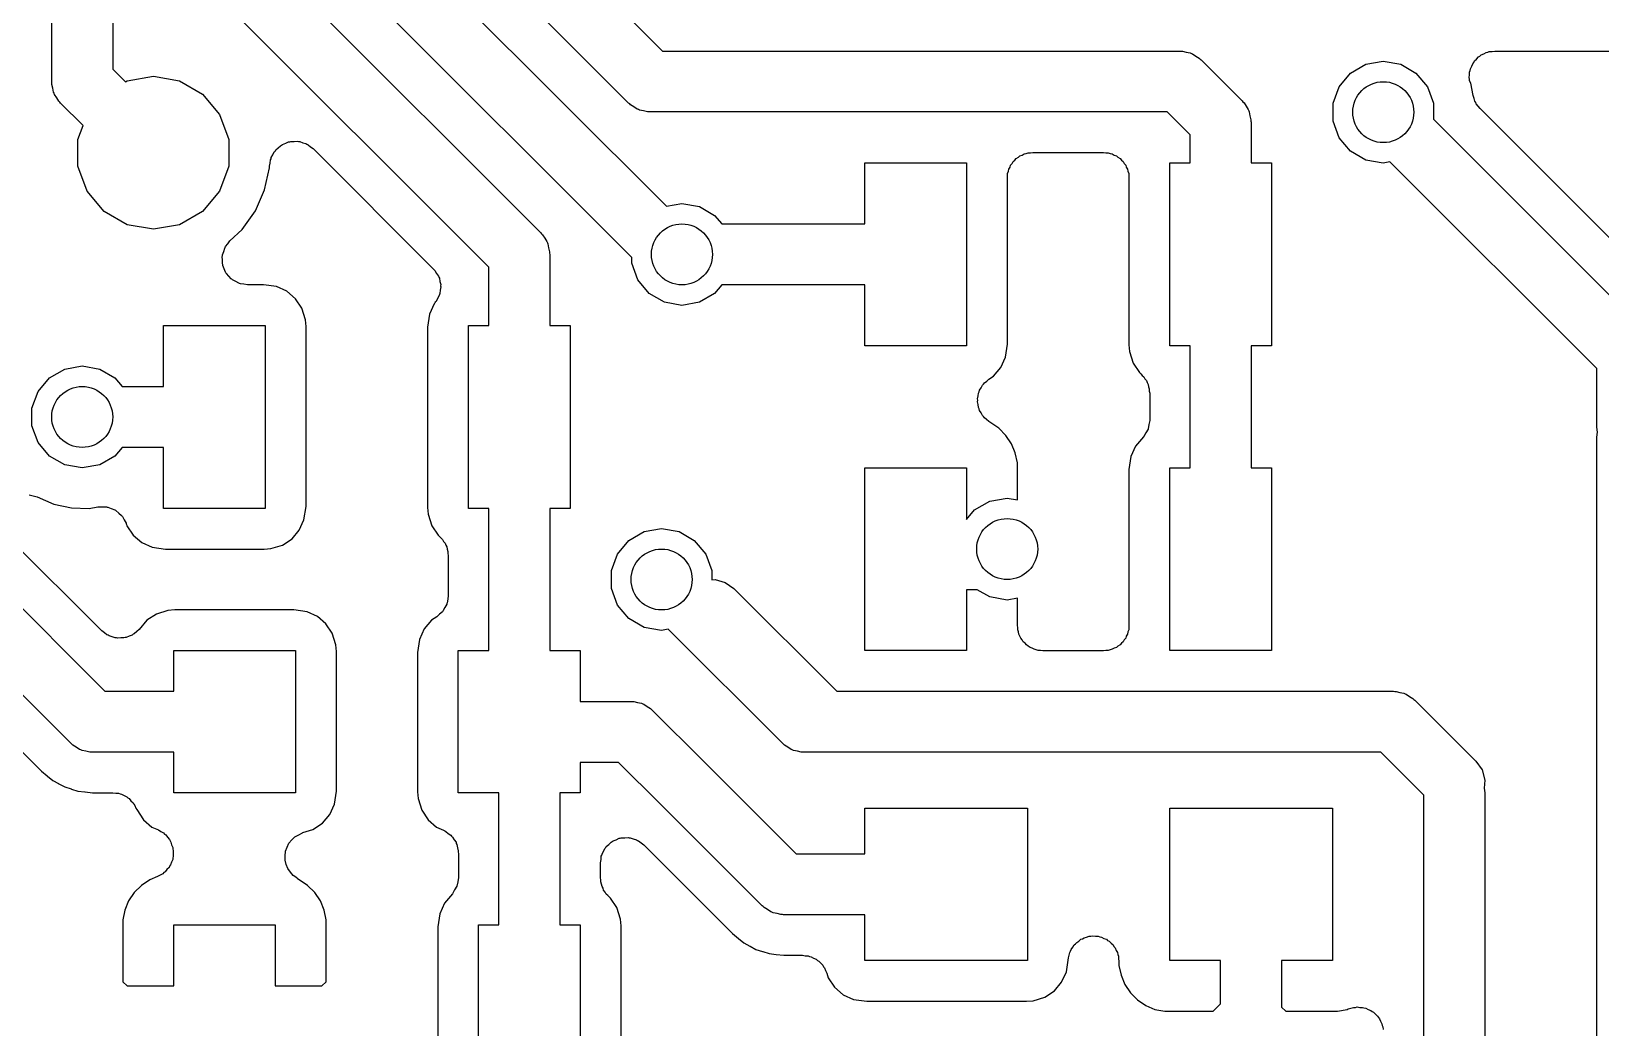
# Model space of a CAD drawing. Extents: x 76 to 124.9, y -113.7 to -66.
# Drawn here: x 102.8 to 110.52, y -89.41 to -84.5 of the extents above; entities that cross this region are included whole.
import ezdxf

# ---------------------------------------------------------------- set-up
doc = ezdxf.new("R2010")
doc.units = 0
doc.header["$MEASUREMENT"] = 0
doc.layers.add('BLACK', color=7, linetype='CONTINUOUS')

msp = doc.modelspace()

# ---------------------------------------------------------------- linework, layer by layer
at = {"layer": 'Black'}
for p, q in [((102.9, -84.75), (102.9, -82.75)), ((103.2, -83.175), (103.2, -84.6879)), ((103.7, -83.8879), (105.306, -85.4939)), ((105.2, -83.8936), (105.905, -84.599)), ((105.05, -85.6621), (103.444, -84.0561)), ((104.7, -84.1379), (105.924, -85.3624)), ((105.737, -84.8551), (104.944, -84.0618)), ((105.753, -85.615), (104.444, -84.3061)), ((105.905, -84.599), (108.449, -84.599)), ((108.449, -84.599), (108.456, -84.6001)), ((108.456, -84.6001), (108.462, -84.5996)), ((108.462, -84.5996), (108.481, -84.6046)), ((109.964, -84.6051), (109.971, -84.6019)), ((109.971, -84.6019), (109.985, -84.6013)), ((109.985, -84.6013), (109.998, -84.599)), ((109.998, -84.599), (110.754, -84.599)), ((108.481, -84.6046), (108.5, -84.608)), ((108.5, -84.608), (108.506, -84.6113)), ((108.506, -84.6113), (108.512, -84.6131)), ((108.512, -84.6131), (108.528, -84.6243)), ((108.528, -84.6243), (108.545, -84.6341)), ((108.545, -84.6341), (108.55, -84.6392)), ((108.55, -84.6392), (108.555, -84.6429)), ((108.555, -84.6429), (108.756, -84.8439)), ((109.289, -84.7078), (109.364, -84.6642)), ((109.364, -84.6642), (109.45, -84.649)), ((109.45, -84.649), (109.536, -84.6642)), ((109.536, -84.6642), (109.611, -84.7078)), ((109.879, -84.6862), (109.885, -84.6742)), ((109.885, -84.6742), (109.89, -84.6615)), ((109.89, -84.6615), (109.895, -84.6551)), ((109.895, -84.6551), (109.899, -84.6477)), ((109.899, -84.6477), (109.909, -84.6386)), ((109.909, -84.6386), (109.918, -84.6282)), ((109.918, -84.6282), (109.925, -84.6241)), ((109.925, -84.6241), (109.931, -84.6185)), ((109.931, -84.6185), (109.944, -84.6133)), ((109.944, -84.6133), (109.956, -84.6065)), ((109.956, -84.6065), (109.964, -84.6051)), ((102.901, -84.7565), (102.9, -84.75)), ((103.2, -84.6879), (103.263, -84.751)), ((103.263, -84.751), (103.271, -84.7463)), ((103.271, -84.7463), (103.4, -84.7236)), ((103.4, -84.7236), (103.529, -84.7463)), ((103.529, -84.7463), (103.642, -84.8116)), ((109.233, -84.7745), (109.289, -84.7078)), ((109.611, -84.7078), (109.667, -84.7745)), ((109.873, -84.7292), (109.875, -84.7158)), ((109.875, -84.7374), (109.873, -84.7292)), ((109.875, -84.7023), (109.878, -84.6945)), ((109.875, -84.7158), (109.875, -84.7023)), ((109.875, -84.7457), (109.875, -84.7374)), ((109.88, -84.7575), (109.875, -84.7457)), ((109.878, -84.6945), (109.879, -84.6862)), ((102.901, -84.7631), (102.901, -84.7565)), ((102.906, -84.782), (102.901, -84.7631)), ((102.909, -84.8013), (102.906, -84.782)), ((102.912, -84.807), (102.909, -84.8013)), ((102.914, -84.8134), (102.912, -84.807)), ((102.925, -84.8294), (102.914, -84.8134)), ((102.935, -84.8464), (102.925, -84.8294)), ((103.642, -84.8116), (103.726, -84.9118)), ((109.203, -84.8564), (109.233, -84.7745)), ((109.667, -84.7745), (109.697, -84.8564)), ((109.88, -84.7576), (109.88, -84.7575)), ((109.892, -84.8181), (109.88, -84.7576)), ((109.897, -84.8321), (109.892, -84.8181)), ((109.901, -84.8466), (109.897, -84.8321)), ((102.94, -84.8507), (102.935, -84.8464)), ((102.944, -84.8561), (102.94, -84.8507)), ((103.054, -84.9663), (102.944, -84.8561)), ((105.743, -84.8589), (105.737, -84.8551)), ((105.747, -84.8639), (105.743, -84.8589)), ((105.764, -84.8737), (105.747, -84.8639)), ((105.78, -84.8849), (105.764, -84.8737)), ((105.786, -84.8867), (105.78, -84.8849)), ((105.792, -84.89), (105.786, -84.8867)), ((105.811, -84.8934), (105.792, -84.89)), ((105.83, -84.8984), (105.811, -84.8934)), ((105.837, -84.8979), (105.83, -84.8984)), ((105.843, -84.899), (105.837, -84.8979)), ((108.387, -84.899), (105.843, -84.899)), ((108.5, -85.0121), (108.387, -84.899)), ((108.756, -84.8439), (108.76, -84.8493)), ((108.76, -84.8493), (108.765, -84.8536)), ((108.765, -84.8536), (108.775, -84.8706)), ((108.775, -84.8706), (108.786, -84.8866)), ((108.786, -84.8866), (108.788, -84.893)), ((108.788, -84.893), (108.791, -84.8987)), ((108.791, -84.8987), (108.794, -84.918)), ((109.203, -84.9436), (109.203, -84.8564)), ((109.697, -84.8564), (109.697, -84.935)), ((109.905, -84.8522), (109.901, -84.8466)), ((109.907, -84.8586), (109.905, -84.8522)), ((109.917, -84.8699), (109.907, -84.8586)), ((109.926, -84.8822), (109.917, -84.8699)), ((110.896, -85.8527), (109.926, -84.8822)), ((103.029, -85.0346), (103.054, -84.9663)), ((103.726, -84.9118), (103.771, -85.0346)), ((108.794, -84.918), (108.799, -84.9369)), ((108.799, -84.9369), (108.799, -84.9435)), ((108.799, -84.9435), (108.8, -84.95)), ((108.8, -84.95), (108.8, -85.15)), ((109.233, -85.0255), (109.203, -84.9436)), ((109.697, -84.935), (110.756, -85.9939)), ((103.029, -85.1654), (103.029, -85.0346)), ((103.771, -85.0346), (103.771, -85.1654)), ((104.014, -85.076), (104.025, -85.0651)), ((104.025, -85.0651), (104.031, -85.0624)), ((104.031, -85.0624), (104.036, -85.0584)), ((104.036, -85.0584), (104.051, -85.0533)), ((104.051, -85.0533), (104.065, -85.0467)), ((104.065, -85.0467), (104.071, -85.0462)), ((104.071, -85.0462), (104.077, -85.0441)), ((104.077, -85.0441), (104.093, -85.0443)), ((104.093, -85.0443), (104.108, -85.0429)), ((104.108, -85.0429), (104.114, -85.0446)), ((104.114, -85.0446), (104.121, -85.0447)), ((104.121, -85.0447), (104.135, -85.0502)), ((104.135, -85.0502), (104.15, -85.0542)), ((104.15, -85.0542), (104.155, -85.0578)), ((104.155, -85.0578), (104.161, -85.0601)), ((104.161, -85.0601), (104.173, -85.0702)), ((108.5, -85.15), (108.5, -85.0121)), ((109.289, -85.0922), (109.233, -85.0255)), ((103.975, -85.1505), (103.976, -85.1351)), ((103.976, -85.1351), (103.979, -85.1293)), ((103.979, -85.1293), (103.98, -85.1231)), ((103.98, -85.1231), (103.988, -85.1098)), ((103.988, -85.1098), (103.995, -85.0958)), ((103.995, -85.0958), (103.999, -85.0913)), ((103.999, -85.0913), (104.003, -85.0858)), ((104.003, -85.0858), (104.014, -85.076)), ((104.173, -85.0702), (104.186, -85.0791)), ((104.186, -85.0791), (104.777, -85.6709)), ((107.63, -85.1427), (107.638, -85.1356)), ((107.638, -85.1356), (107.645, -85.1272)), ((107.645, -85.1272), (107.655, -85.1218)), ((107.655, -85.1218), (107.663, -85.1147)), ((107.663, -85.1147), (107.673, -85.111)), ((107.673, -85.111), (107.683, -85.1055)), ((107.683, -85.1055), (107.694, -85.1036)), ((107.694, -85.1036), (107.704, -85.0999)), ((107.704, -85.0999), (107.715, -85.0999)), ((107.715, -85.0999), (107.726, -85.098)), ((107.726, -85.098), (108.074, -85.098)), ((108.074, -85.098), (108.085, -85.0999)), ((108.085, -85.0999), (108.096, -85.0999)), ((108.096, -85.0999), (108.106, -85.1036)), ((108.106, -85.1036), (108.117, -85.1055)), ((108.117, -85.1055), (108.127, -85.111)), ((108.127, -85.111), (108.137, -85.1147)), ((108.137, -85.1147), (108.145, -85.1218)), ((108.145, -85.1218), (108.155, -85.1272)), ((108.155, -85.1272), (108.162, -85.1356)), ((108.162, -85.1356), (108.17, -85.1427)), ((109.364, -85.1358), (109.289, -85.0922)), ((109.45, -85.151), (109.364, -85.1358)), ((103.074, -85.2882), (103.029, -85.1654)), ((103.771, -85.1654), (103.726, -85.2882)), ((103.947, -85.2821), (103.972, -85.1732)), ((103.972, -85.1657), (103.975, -85.1505)), ((103.972, -85.1732), (103.972, -85.1657)), ((106.9, -85.45), (106.9, -85.15)), ((106.9, -85.15), (107.4, -85.15)), ((107.4, -85.15), (107.4, -86.05)), ((107.601, -85.223), (107.602, -85.2122)), ((107.602, -85.2013), (107.606, -85.191)), ((107.602, -85.2122), (107.602, -85.2013)), ((107.606, -85.191), (107.608, -85.1802)), ((107.608, -85.1802), (107.614, -85.1708)), ((107.614, -85.1708), (107.617, -85.1605)), ((107.617, -85.1605), (107.624, -85.1521)), ((107.624, -85.1521), (107.63, -85.1427)), ((108.17, -85.1427), (108.176, -85.1521)), ((108.176, -85.1521), (108.183, -85.1605)), ((108.183, -85.1605), (108.186, -85.1708)), ((108.186, -85.1708), (108.192, -85.1802)), ((108.192, -85.1802), (108.194, -85.191)), ((108.194, -85.191), (108.198, -85.2013)), ((108.198, -85.2013), (108.198, -85.2122)), ((108.198, -85.2122), (108.199, -85.223)), ((108.4, -86.05), (108.4, -85.15)), ((108.4, -85.15), (108.5, -85.15)), ((108.8, -85.15), (108.9, -85.15)), ((108.9, -85.15), (108.9, -86.05)), ((109.483, -85.1451), (109.45, -85.151)), ((110.5, -86.1621), (109.483, -85.1451)), ((103.158, -85.3884), (103.074, -85.2882)), ((103.726, -85.2882), (103.642, -85.3884)), ((103.902, -85.3849), (103.947, -85.2821)), ((107.601, -86.0412), (107.601, -85.223)), ((108.199, -85.223), (108.199, -86.045)), ((105.924, -85.3624), (106, -85.349)), ((106, -85.349), (106.086, -85.3642)), ((106.086, -85.3642), (106.161, -85.4078)), ((103.271, -85.4537), (103.158, -85.3884)), ((103.642, -85.3884), (103.529, -85.4537)), ((103.837, -85.4769), (103.902, -85.3849)), ((106.161, -85.4078), (106.197, -85.45)), ((106.197, -85.45), (106.9, -85.45)), ((103.4, -85.4764), (103.271, -85.4537)), ((103.529, -85.4537), (103.4, -85.4764)), ((103.777, -85.5339), (103.837, -85.4769)), ((105.306, -85.4939), (105.31, -85.4993)), ((105.31, -85.4993), (105.315, -85.5036)), ((105.315, -85.5036), (105.325, -85.5206)), ((105.325, -85.5206), (105.336, -85.5366)), ((103.74, -85.6027), (103.746, -85.586)), ((103.74, -85.6067), (103.74, -85.6027)), ((103.746, -85.586), (103.751, -85.5689)), ((103.751, -85.5689), (103.753, -85.5657)), ((103.753, -85.5657), (103.755, -85.5619)), ((103.755, -85.5619), (103.766, -85.5483)), ((103.766, -85.5483), (103.777, -85.5339)), ((105.336, -85.5366), (105.338, -85.543)), ((105.338, -85.543), (105.341, -85.5487)), ((105.341, -85.5487), (105.344, -85.568)), ((105.344, -85.568), (105.349, -85.5869)), ((105.349, -85.5869), (105.349, -85.5935)), ((105.349, -85.5935), (105.35, -85.6)), ((105.35, -85.6), (105.35, -85.95)), ((103.739, -85.6105), (103.74, -85.6067)), ((103.74, -85.6283), (103.739, -85.6105)), ((103.74, -85.6461), (103.74, -85.6283)), ((103.741, -85.6499), (103.74, -85.6461)), ((103.741, -85.6538), (103.741, -85.6499)), ((103.749, -85.6702), (103.741, -85.6538)), ((103.755, -85.6869), (103.749, -85.6702)), ((104.777, -85.6709), (104.781, -85.6758)), ((104.781, -85.6758), (104.785, -85.6797)), ((104.785, -85.6797), (104.793, -85.6935)), ((105.05, -85.95), (105.05, -85.6621)), ((105.753, -85.6436), (105.753, -85.615)), ((105.783, -85.7255), (105.753, -85.6436)), ((103.757, -85.69), (103.755, -85.6869)), ((103.759, -85.6936), (103.757, -85.69)), ((103.771, -85.7065), (103.759, -85.6936)), ((103.783, -85.7202), (103.771, -85.7065)), ((103.786, -85.7222), (103.783, -85.7202)), ((103.789, -85.725), (103.786, -85.7222)), ((103.805, -85.733), (103.789, -85.725)), ((103.82, -85.7419), (103.805, -85.733)), ((103.824, -85.7426), (103.82, -85.7419)), ((103.828, -85.7443), (103.824, -85.7426)), ((103.845, -85.7463), (103.828, -85.7443)), ((103.863, -85.7494), (103.845, -85.7463)), ((103.941, -85.7494), (103.863, -85.7494)), ((104.006, -85.7586), (103.941, -85.7494)), ((104.057, -85.7816), (104.006, -85.7586)), ((104.793, -85.6935), (104.802, -85.7065)), ((104.802, -85.7065), (104.804, -85.7123)), ((104.804, -85.7123), (104.807, -85.7175)), ((104.807, -85.7175), (104.809, -85.7331)), ((104.809, -85.7331), (104.814, -85.7484)), ((104.814, -85.7484), (104.813, -85.7544)), ((104.813, -85.7544), (104.814, -85.7603)), ((105.839, -85.7922), (105.783, -85.7255)), ((106.197, -85.75), (106.161, -85.7922)), ((106.9, -85.75), (106.197, -85.75)), ((106.9, -86.05), (106.9, -85.75)), ((101.206, -85.7939), (103.162, -87.75)), ((104.099, -85.818), (104.057, -85.7816)), ((104.13, -85.8648), (104.099, -85.818)), ((104.787, -85.8353), (104.784, -85.8404)), ((104.791, -85.831), (104.787, -85.8353)), ((104.798, -85.8167), (104.791, -85.831)), ((104.806, -85.803), (104.798, -85.8167)), ((104.807, -85.7971), (104.806, -85.803)), ((104.81, -85.7917), (104.807, -85.7971)), ((104.811, -85.7759), (104.81, -85.7917)), ((104.814, -85.7603), (104.811, -85.7759)), ((105.914, -85.8358), (105.839, -85.7922)), ((106, -85.851), (105.914, -85.8358)), ((106.086, -85.8358), (106, -85.851)), ((106.161, -85.7922), (106.086, -85.8358)), ((104.148, -85.9221), (104.13, -85.8648)), ((104.759, -85.8945), (104.749, -85.9588)), ((104.782, -85.8433), (104.759, -85.8945)), ((104.784, -85.8404), (104.782, -85.8433)), ((103.45, -86.25), (103.45, -85.95)), ((103.45, -85.95), (103.95, -85.95)), ((103.95, -85.95), (103.95, -86.85)), ((104.151, -85.955), (104.148, -85.9221)), ((104.151, -86.8412), (104.151, -85.955)), ((104.749, -85.9588), (104.749, -86.845)), ((104.95, -86.85), (104.95, -85.95)), ((104.95, -85.95), (105.05, -85.95)), ((105.35, -85.95), (105.45, -85.95)), ((105.45, -85.95), (105.45, -86.85)), ((102.994, -88.0061), (101.038, -86.05)), ((107.4, -86.05), (106.9, -86.05)), ((107.591, -86.1055), (107.601, -86.0412)), ((108.199, -86.045), (108.202, -86.0779)), ((108.5, -86.05), (108.4, -86.05)), ((108.5, -86.65), (108.5, -86.05)), ((108.9, -86.05), (108.8, -86.05)), ((108.8, -86.05), (108.8, -86.65)), ((107.568, -86.1567), (107.591, -86.1055)), ((108.202, -86.0779), (108.22, -86.1352)), ((108.22, -86.1352), (108.251, -86.182)), ((102.833, -86.2745), (102.889, -86.2078)), ((102.889, -86.2078), (102.964, -86.1642)), ((102.964, -86.1642), (103.05, -86.149)), ((103.05, -86.149), (103.136, -86.1642)), ((103.136, -86.1642), (103.211, -86.2078)), ((103.211, -86.2078), (103.247, -86.25)), ((107.5, -86.2236), (107.51, -86.214)), ((107.51, -86.214), (107.532, -86.1993)), ((107.532, -86.1993), (107.568, -86.1567)), ((108.251, -86.182), (108.257, -86.1875)), ((108.257, -86.1875), (108.264, -86.1955)), ((108.264, -86.1955), (108.272, -86.2023)), ((108.272, -86.2023), (108.277, -86.2121)), ((108.277, -86.2121), (108.285, -86.2209)), ((108.285, -86.2209), (108.288, -86.2308)), ((110.5, -86.45), (110.5, -86.1621)), ((100.992, -86.2856), (102.849, -88.1425)), ((102.803, -86.3564), (102.833, -86.2745)), ((103.247, -86.25), (103.45, -86.25)), ((107.454, -86.3102), (107.457, -86.2965)), ((107.457, -86.2965), (107.459, -86.2826)), ((107.459, -86.2826), (107.462, -86.2756)), ((107.462, -86.2756), (107.464, -86.268)), ((107.464, -86.268), (107.472, -86.2563)), ((107.472, -86.2563), (107.478, -86.2438)), ((107.478, -86.2438), (107.484, -86.2384)), ((107.484, -86.2384), (107.488, -86.2319)), ((107.488, -86.2319), (107.5, -86.2236)), ((108.288, -86.2308), (108.293, -86.2399)), ((108.293, -86.2399), (108.295, -86.2511)), ((108.295, -86.2511), (108.299, -86.2618)), ((108.299, -86.2618), (108.299, -86.2723)), ((108.299, -86.2723), (108.301, -86.2826)), ((108.301, -86.2826), (108.301, -86.4159)), ((102.803, -86.4436), (102.803, -86.3564)), ((107.455, -86.3179), (107.454, -86.3102)), ((107.454, -86.3257), (107.455, -86.3179)), ((107.457, -86.3394), (107.454, -86.3257)), ((107.459, -86.3533), (107.457, -86.3394)), ((107.462, -86.3603), (107.459, -86.3533)), ((107.464, -86.3679), (107.462, -86.3603)), ((107.472, -86.3797), (107.464, -86.3679)), ((102.833, -86.5255), (102.803, -86.4436)), ((107.478, -86.3922), (107.472, -86.3797)), ((107.483, -86.3977), (107.478, -86.3922)), ((107.488, -86.4042), (107.483, -86.3977)), ((107.499, -86.4126), (107.488, -86.4042)), ((107.509, -86.4223), (107.499, -86.4126)), ((107.559, -86.4558), (107.509, -86.4223)), ((108.297, -86.4377), (108.293, -86.4587)), ((108.301, -86.4169), (108.297, -86.4377)), ((108.301, -86.4159), (108.301, -86.4164)), ((108.301, -86.4164), (108.301, -86.4169)), ((110.504, -86.475), (110.5, -86.45)), ((102.889, -86.5922), (102.833, -86.5255)), ((107.594, -86.4906), (107.559, -86.4558)), ((107.622, -86.5316), (107.594, -86.4906)), ((107.64, -86.5771), (107.622, -86.5316)), ((108.271, -86.497), (108.232, -86.5433)), ((108.272, -86.4963), (108.271, -86.4966)), ((108.271, -86.4966), (108.271, -86.497)), ((108.282, -86.4778), (108.272, -86.4963)), ((108.293, -86.4596), (108.282, -86.4778)), ((108.293, -86.4587), (108.293, -86.4591)), ((108.293, -86.4591), (108.293, -86.4596)), ((110.5, -86.5), (110.504, -86.475)), ((110.5, -94.2), (110.5, -86.5)), ((102.964, -86.6358), (102.889, -86.5922)), ((103.211, -86.5922), (103.136, -86.6358)), ((103.247, -86.55), (103.211, -86.5922)), ((103.45, -86.55), (103.247, -86.55)), ((103.45, -86.85), (103.45, -86.55)), ((107.65, -86.6254), (107.64, -86.5771)), ((108.209, -86.5945), (108.199, -86.6588)), ((108.232, -86.5433), (108.209, -86.5945)), ((103.05, -86.651), (102.964, -86.6358)), ((103.136, -86.6358), (103.05, -86.651)), ((106.9, -87.55), (106.9, -86.65)), ((106.9, -86.65), (107.4, -86.65)), ((107.4, -86.65), (107.4, -86.9039)), ((107.65, -86.8079), (107.65, -86.6254)), ((108.199, -86.6588), (108.199, -87.426)), ((108.4, -87.55), (108.4, -86.65)), ((108.4, -86.65), (108.5, -86.65)), ((108.8, -86.65), (108.9, -86.65)), ((108.9, -86.65), (108.9, -87.55)), ((102.789, -86.783), (102.808, -86.7882)), ((102.808, -86.7882), (102.828, -86.793)), ((102.828, -86.793), (102.911, -86.8291)), ((102.911, -86.8291), (102.997, -86.848)), ((107.439, -86.8578), (107.514, -86.8142)), ((107.514, -86.8142), (107.6, -86.799)), ((107.6, -86.799), (107.65, -86.8079)), ((102.997, -86.848), (103.085, -86.8498)), ((103.085, -86.8498), (103.127, -86.8424)), ((103.127, -86.8424), (103.13, -86.8424)), ((103.13, -86.8424), (103.133, -86.8415)), ((103.133, -86.8415), (103.151, -86.8424)), ((103.151, -86.8424), (103.17, -86.8424)), ((103.17, -86.8424), (103.173, -86.8435)), ((103.173, -86.8435), (103.176, -86.8436)), ((103.176, -86.8436), (103.193, -86.8509)), ((103.193, -86.8509), (103.211, -86.8573)), ((103.211, -86.8573), (103.213, -86.8593)), ((103.213, -86.8593), (103.216, -86.8605)), ((103.216, -86.8605), (103.23, -86.8732)), ((103.23, -86.8732), (103.244, -86.8852)), ((103.244, -86.8852), (103.246, -86.8879)), ((103.246, -86.8879), (103.248, -86.89)), ((103.248, -86.89), (103.256, -86.9066)), ((103.256, -86.9066), (103.266, -86.9228)), ((103.95, -86.85), (103.45, -86.85)), ((104.118, -86.9567), (104.141, -86.9055)), ((104.141, -86.9055), (104.151, -86.8412)), ((104.749, -86.845), (104.752, -86.8779)), ((104.752, -86.8779), (104.77, -86.9352)), ((105.05, -86.85), (104.95, -86.85)), ((105.05, -87.55), (105.05, -86.85)), ((105.45, -86.85), (105.35, -86.85)), ((105.35, -86.85), (105.35, -87.55)), ((107.4, -86.9039), (107.439, -86.8578)), ((103.266, -86.9228), (103.266, -86.9258)), ((103.266, -86.9258), (103.268, -86.9286)), ((103.268, -86.9286), (103.27, -86.9352)), ((103.27, -86.9352), (103.301, -86.982)), ((103.301, -86.982), (103.343, -87.0184)), ((104.082, -86.9993), (104.118, -86.9567)), ((104.77, -86.9352), (104.801, -86.982)), ((104.801, -86.982), (104.807, -86.9875)), ((104.807, -86.9875), (104.814, -86.9955)), ((105.739, -87.0078), (105.814, -86.9642)), ((105.814, -86.9642), (105.9, -86.949)), ((105.9, -86.949), (105.986, -86.9642)), ((105.986, -86.9642), (106.061, -87.0078)), ((103.146, -87.4528), (102.689, -86.9959)), ((103.343, -87.0184), (103.394, -87.0414)), ((103.394, -87.0414), (103.459, -87.0506)), ((103.459, -87.0506), (103.945, -87.0506)), ((103.945, -87.0506), (103.978, -87.0479)), ((103.978, -87.0479), (104.035, -87.0302)), ((104.035, -87.0302), (104.082, -86.9993)), ((104.814, -86.9955), (104.822, -87.0023)), ((104.822, -87.0023), (104.827, -87.0121)), ((104.827, -87.0121), (104.835, -87.0209)), ((104.835, -87.0209), (104.838, -87.0308)), ((104.838, -87.0308), (104.843, -87.0399)), ((104.843, -87.0399), (104.845, -87.0511)), ((104.845, -87.0511), (104.849, -87.0618)), ((104.849, -87.0618), (104.849, -87.0723)), ((105.683, -87.0745), (105.739, -87.0078)), ((106.061, -87.0078), (106.117, -87.0745)), ((104.849, -87.0723), (104.851, -87.0826)), ((104.851, -87.0826), (104.851, -87.2786)), ((105.653, -87.1564), (105.683, -87.0745)), ((106.117, -87.0745), (106.147, -87.1564)), ((105.653, -87.2436), (105.653, -87.1564)), ((106.147, -87.1564), (106.147, -87.202)), ((106.147, -87.202), (106.163, -87.2006)), ((106.163, -87.2006), (106.213, -87.2141)), ((106.213, -87.2141), (106.256, -87.2439)), ((104.848, -87.2964), (104.846, -87.3144)), ((104.851, -87.2786), (104.848, -87.2964)), ((105.683, -87.3255), (105.653, -87.2436)), ((106.256, -87.2439), (106.762, -87.75)), ((107.452, -87.25), (107.4, -87.25)), ((107.4, -87.25), (107.4, -87.55)), ((107.514, -87.2858), (107.452, -87.25)), ((107.6, -87.301), (107.514, -87.2858)), ((107.65, -87.2921), (107.6, -87.301)), ((107.65, -87.426), (107.65, -87.2921)), ((103.415, -87.3698), (103.368, -87.4007)), ((103.472, -87.3521), (103.415, -87.3698)), ((103.505, -87.3494), (103.472, -87.3521)), ((104.091, -87.3494), (103.505, -87.3494)), ((104.156, -87.3586), (104.091, -87.3494)), ((104.207, -87.3816), (104.156, -87.3586)), ((104.808, -87.3706), (104.795, -87.383)), ((104.822, -87.359), (104.808, -87.3706)), ((104.824, -87.3558), (104.822, -87.359)), ((104.826, -87.3532), (104.824, -87.3558)), ((104.834, -87.337), (104.826, -87.3532)), ((104.843, -87.3214), (104.834, -87.337)), ((104.844, -87.3177), (104.843, -87.3214)), ((104.846, -87.3144), (104.844, -87.3177)), ((105.739, -87.3922), (105.683, -87.3255)), ((103.159, -87.4618), (103.146, -87.4528)), ((103.318, -87.4555), (103.306, -87.4668)), ((103.33, -87.4454), (103.318, -87.4555)), ((103.368, -87.4007), (103.33, -87.4454)), ((104.249, -87.418), (104.207, -87.3816)), ((104.28, -87.4648), (104.249, -87.418)), ((104.732, -87.4433), (104.709, -87.4945)), ((104.768, -87.4007), (104.732, -87.4433)), ((104.795, -87.383), (104.768, -87.4007)), ((105.814, -87.4358), (105.739, -87.3922)), ((105.9, -87.451), (105.814, -87.4358)), ((105.933, -87.4451), (105.9, -87.451)), ((106.494, -88.0061), (105.933, -87.4451)), ((107.652, -87.4368), (107.65, -87.426)), ((107.652, -87.4477), (107.652, -87.4368)), ((107.656, -87.458), (107.652, -87.4477)), ((107.658, -87.4688), (107.656, -87.458)), ((108.194, -87.458), (108.192, -87.4688)), ((108.198, -87.4477), (108.194, -87.458)), ((108.199, -87.426), (108.198, -87.4368)), ((108.198, -87.4368), (108.198, -87.4477)), ((103.171, -87.4721), (103.159, -87.4618)), ((103.177, -87.4742), (103.171, -87.4721)), ((103.182, -87.4777), (103.177, -87.4742)), ((103.197, -87.4818), (103.182, -87.4777)), ((103.212, -87.4873), (103.197, -87.4818)), ((103.218, -87.4873), (103.212, -87.4873)), ((103.224, -87.4889), (103.218, -87.4873)), ((103.24, -87.4875), (103.224, -87.4889)), ((103.255, -87.4876), (103.24, -87.4875)), ((103.261, -87.4856), (103.255, -87.4876)), ((103.267, -87.4851), (103.261, -87.4856)), ((103.281, -87.4784), (103.267, -87.4851)), ((103.296, -87.4731), (103.281, -87.4784)), ((103.301, -87.4693), (103.296, -87.4731)), ((103.306, -87.4668), (103.301, -87.4693)), ((104.298, -87.5221), (104.28, -87.4648)), ((104.301, -87.555), (104.298, -87.5221)), ((104.709, -87.4945), (104.699, -87.5588)), ((107.663, -87.4782), (107.658, -87.4688)), ((107.667, -87.4885), (107.663, -87.4782)), ((107.674, -87.4969), (107.667, -87.4885)), ((107.679, -87.5063), (107.674, -87.4969)), ((107.688, -87.5134), (107.679, -87.5063)), ((107.695, -87.5218), (107.688, -87.5134)), ((107.704, -87.5272), (107.695, -87.5218)), ((107.713, -87.5343), (107.704, -87.5272)), ((107.723, -87.538), (107.713, -87.5343)), ((108.137, -87.5343), (108.127, -87.538)), ((108.145, -87.5272), (108.137, -87.5343)), ((108.155, -87.5218), (108.145, -87.5272)), ((108.162, -87.5134), (108.155, -87.5218)), ((108.17, -87.5063), (108.162, -87.5134)), ((108.176, -87.4969), (108.17, -87.5063)), ((108.183, -87.4885), (108.176, -87.4969)), ((108.186, -87.4782), (108.183, -87.4885)), ((108.192, -87.4688), (108.186, -87.4782)), ((103.5, -87.55), (104.1, -87.55)), ((103.5, -87.75), (103.5, -87.55)), ((104.1, -87.55), (104.1, -88.25)), ((104.301, -88.2412), (104.301, -87.555)), ((104.699, -87.5588), (104.699, -88.245)), ((104.9, -88.25), (104.9, -87.55)), ((104.9, -87.55), (105.05, -87.55)), ((105.35, -87.55), (105.5, -87.55)), ((105.5, -87.55), (105.5, -87.8)), ((107.4, -87.55), (106.9, -87.55)), ((107.732, -87.5435), (107.723, -87.538)), ((107.743, -87.5454), (107.732, -87.5435)), ((107.753, -87.5491), (107.743, -87.5454)), ((107.764, -87.5491), (107.753, -87.5491)), ((107.775, -87.551), (107.764, -87.5491)), ((108.074, -87.551), (107.775, -87.551)), ((108.085, -87.5491), (108.074, -87.551)), ((108.096, -87.5491), (108.085, -87.5491)), ((108.106, -87.5454), (108.096, -87.5491)), ((108.117, -87.5435), (108.106, -87.5454)), ((108.127, -87.538), (108.117, -87.5435)), ((108.9, -87.55), (108.4, -87.55)), ((103.162, -87.75), (103.2, -87.75)), ((103.2, -87.75), (103.5, -87.75)), ((106.762, -87.75), (109.5, -87.75)), ((109.5, -87.75), (109.507, -87.7511)), ((109.507, -87.7511), (109.513, -87.7506)), ((109.513, -87.7506), (109.532, -87.7556)), ((109.532, -87.7556), (109.551, -87.759)), ((109.551, -87.759), (109.557, -87.7623)), ((109.557, -87.7623), (109.563, -87.7641)), ((109.563, -87.7641), (109.579, -87.7753)), ((105.5, -87.8), (105.75, -87.8)), ((105.75, -87.8), (105.757, -87.8011)), ((105.757, -87.8011), (105.763, -87.8006)), ((105.763, -87.8006), (105.782, -87.8056)), ((105.782, -87.8056), (105.801, -87.809)), ((105.801, -87.809), (105.807, -87.8123)), ((105.807, -87.8123), (105.813, -87.8141)), ((105.813, -87.8141), (105.829, -87.8253)), ((105.829, -87.8253), (105.846, -87.8351)), ((105.846, -87.8351), (105.851, -87.8401)), ((105.851, -87.8401), (105.856, -87.8439)), ((105.856, -87.8439), (106.106, -88.0939)), ((109.579, -87.7753), (109.596, -87.7851)), ((109.596, -87.7851), (109.601, -87.7901)), ((109.601, -87.7901), (109.606, -87.7939)), ((109.606, -87.7939), (109.906, -88.0939)), ((102.999, -88.0099), (102.994, -88.0061)), ((103.004, -88.0149), (102.999, -88.0099)), ((103.021, -88.0247), (103.004, -88.0149)), ((103.037, -88.0359), (103.021, -88.0247)), ((103.043, -88.0377), (103.037, -88.0359)), ((103.049, -88.041), (103.043, -88.0377)), ((103.068, -88.0444), (103.049, -88.041)), ((103.087, -88.0494), (103.068, -88.0444)), ((103.094, -88.0489), (103.087, -88.0494)), ((103.1, -88.05), (103.094, -88.0489)), ((103.2, -88.05), (103.1, -88.05)), ((103.5, -88.05), (103.2, -88.05)), ((103.5, -88.25), (103.5, -88.05)), ((106.499, -88.0099), (106.494, -88.0061)), ((106.504, -88.0149), (106.499, -88.0099)), ((106.521, -88.0247), (106.504, -88.0149)), ((106.537, -88.0359), (106.521, -88.0247)), ((106.543, -88.0377), (106.537, -88.0359)), ((106.549, -88.041), (106.543, -88.0377)), ((106.568, -88.0444), (106.549, -88.041)), ((106.587, -88.0494), (106.568, -88.0444)), ((106.594, -88.0489), (106.587, -88.0494)), ((106.6, -88.05), (106.594, -88.0489)), ((106.7, -88.05), (106.6, -88.05)), ((109.438, -88.05), (106.7, -88.05)), ((109.65, -88.2621), (109.438, -88.05)), ((102.849, -88.1425), (102.878, -88.1664)), ((105.688, -88.1), (105.5, -88.1)), ((105.5, -88.1), (105.5, -88.25)), ((105.894, -88.3061), (105.688, -88.1)), ((106.106, -88.0939), (106.562, -88.55)), ((109.906, -88.0939), (109.936, -88.1366)), ((109.936, -88.1366), (109.949, -88.1869)), ((102.878, -88.1664), (102.878, -88.1669)), ((102.878, -88.1669), (102.879, -88.1672)), ((102.879, -88.1672), (102.905, -88.1886)), ((102.905, -88.1886), (102.934, -88.2044)), ((102.934, -88.2044), (102.934, -88.2048)), ((102.934, -88.2048), (102.935, -88.205)), ((102.935, -88.205), (102.964, -88.2211)), ((102.964, -88.2211), (102.996, -88.2309)), ((109.949, -88.1869), (109.946, -88.2269)), ((109.946, -88.2269), (109.95, -88.25)), ((102.996, -88.2309), (102.997, -88.2312)), ((102.997, -88.2312), (102.998, -88.2313)), ((102.998, -88.2313), (103.029, -88.2413)), ((103.029, -88.2413), (103.063, -88.2447)), ((103.063, -88.2447), (103.063, -88.2449)), ((103.063, -88.2449), (103.064, -88.2449)), ((103.064, -88.2449), (103.101, -88.249)), ((103.101, -88.249), (103.201, -88.249)), ((103.201, -88.249), (103.215, -88.2514)), ((103.215, -88.2514), (103.229, -88.2521)), ((103.229, -88.2521), (103.236, -88.2552)), ((103.236, -88.2552), (103.244, -88.2565)), ((103.244, -88.2565), (103.256, -88.2635)), ((103.256, -88.2635), (103.269, -88.2689)), ((103.269, -88.2689), (103.274, -88.2743)), ((103.274, -88.2743), (103.281, -88.2782)), ((103.281, -88.2782), (103.29, -88.2889)), ((103.29, -88.2889), (103.301, -88.2984)), ((103.301, -88.2984), (103.304, -88.3054)), ((103.304, -88.3054), (103.309, -88.3115)), ((104.1, -88.25), (103.5, -88.25)), ((104.268, -88.3567), (104.291, -88.3055)), ((104.291, -88.3055), (104.301, -88.2412)), ((104.699, -88.245), (104.702, -88.2779)), ((104.702, -88.2779), (104.72, -88.3352)), ((105.1, -88.25), (104.9, -88.25)), ((105.1, -88.9), (105.1, -88.25)), ((105.5, -88.25), (105.4, -88.25)), ((105.4, -88.25), (105.4, -88.9)), ((106.394, -88.8061), (105.894, -88.3061)), ((109.65, -96.5), (109.65, -88.2621)), ((109.95, -88.25), (109.95, -96.5)), ((103.309, -88.3115), (103.314, -88.3246)), ((103.314, -88.3246), (103.318, -88.3325)), ((103.318, -88.3325), (103.351, -88.382)), ((103.351, -88.382), (103.393, -88.4184)), ((104.232, -88.3993), (104.268, -88.3567)), ((104.72, -88.3352), (104.751, -88.382)), ((104.751, -88.382), (104.793, -88.4184)), ((106.9, -88.55), (106.9, -88.325)), ((106.9, -88.325), (107.7, -88.325)), ((107.7, -88.325), (107.7, -89.075)), ((108.4, -89.075), (108.4, -88.325)), ((108.4, -88.325), (109.2, -88.325)), ((109.2, -88.325), (109.2, -89.075)), ((103.393, -88.4184), (103.425, -88.4326)), ((103.425, -88.4326), (103.437, -88.4407)), ((103.437, -88.4407), (103.45, -88.4474)), ((103.45, -88.4474), (103.455, -88.4528)), ((103.455, -88.4528), (103.461, -88.457)), ((103.461, -88.457), (103.469, -88.4687)), ((104.096, -88.4657), (104.115, -88.4558)), ((104.115, -88.4558), (104.134, -88.446)), ((104.134, -88.446), (104.135, -88.4458)), ((104.134, -88.446), (104.134, -88.446)), ((104.135, -88.4458), (104.185, -88.4302)), ((104.185, -88.4302), (104.232, -88.3993)), ((104.793, -88.4184), (104.827, -88.4337)), ((104.827, -88.4337), (104.833, -88.4373)), ((104.833, -88.4373), (104.839, -88.4394)), ((104.839, -88.4394), (104.85, -88.4494)), ((104.85, -88.4494), (104.863, -88.4582)), ((104.863, -88.4582), (104.867, -88.4633)), ((103.469, -88.4687), (103.479, -88.4794)), ((103.479, -88.4794), (103.482, -88.4862)), ((103.482, -88.4862), (103.486, -88.4922)), ((103.486, -88.4922), (103.49, -88.5061)), ((103.49, -88.5061), (103.495, -88.5195)), ((103.495, -88.5195), (103.496, -88.5269)), ((103.496, -88.5269), (103.498, -88.534)), ((103.498, -88.534), (103.497, -88.5484)), ((104.049, -88.5594), (104.05, -88.5382)), ((104.05, -88.5375), (104.058, -88.5178)), ((104.05, -88.5379), (104.05, -88.5375)), ((104.05, -88.5382), (104.05, -88.5379)), ((104.058, -88.5178), (104.066, -88.4981)), ((104.066, -88.4981), (104.067, -88.4978)), ((104.067, -88.4975), (104.081, -88.4817)), ((104.067, -88.4978), (104.067, -88.4975)), ((104.081, -88.4817), (104.096, -88.4661)), ((104.096, -88.4659), (104.096, -88.4657)), ((104.096, -88.4661), (104.096, -88.4659)), ((104.867, -88.4633), (104.872, -88.4673)), ((104.872, -88.4673), (104.88, -88.4808)), ((104.88, -88.4808), (104.889, -88.4934)), ((104.889, -88.4934), (104.89, -88.4995)), ((104.89, -88.4995), (104.893, -88.5049)), ((104.893, -88.5049), (104.896, -88.5202)), ((104.896, -88.5202), (104.9, -88.5352)), ((104.9, -88.5352), (104.9, -88.5415)), ((105.607, -88.5516), (105.615, -88.5374)), ((105.615, -88.5374), (105.622, -88.5226)), ((105.622, -88.5226), (105.625, -88.5188)), ((105.625, -88.5188), (105.628, -88.514)), ((105.628, -88.514), (105.641, -88.5035)), ((105.641, -88.5035), (105.652, -88.4919)), ((105.652, -88.4919), (105.657, -88.4896)), ((105.657, -88.4896), (105.662, -88.4861)), ((105.662, -88.4861), (105.677, -88.4805)), ((105.677, -88.4805), (105.692, -88.4736)), ((105.692, -88.4736), (105.697, -88.4731)), ((105.697, -88.4731), (105.702, -88.4712)), ((105.702, -88.4712), (105.719, -88.4712)), ((105.719, -88.4712), (105.735, -88.4698)), ((105.735, -88.4698), (105.74, -88.4712)), ((105.74, -88.4712), (105.746, -88.4712)), ((105.746, -88.4712), (105.761, -88.4768)), ((105.761, -88.4768), (105.777, -88.481)), ((105.777, -88.481), (105.781, -88.4842)), ((105.781, -88.4842), (105.787, -88.4861)), ((105.787, -88.4861), (105.799, -88.4966)), ((105.799, -88.4966), (105.812, -88.506)), ((105.812, -88.506), (106.249, -88.9425)), ((103.48, -88.6101), (103.477, -88.6169)), ((103.484, -88.6042), (103.48, -88.6101)), ((103.489, -88.5905), (103.484, -88.6042)), ((103.495, -88.5773), (103.489, -88.5905)), ((103.497, -88.5628), (103.495, -88.5699)), ((103.495, -88.5699), (103.495, -88.5773)), ((103.497, -88.5484), (103.497, -88.5628)), ((104.048, -88.5809), (104.049, -88.5594)), ((104.048, -88.5812), (104.048, -88.5809)), ((104.048, -88.5815), (104.048, -88.5812)), ((104.054, -88.6017), (104.048, -88.5815)), ((104.061, -88.6224), (104.054, -88.6017)), ((104.9, -88.5415), (104.901, -88.5477)), ((104.901, -88.5477), (104.901, -88.6659)), ((105.599, -88.5943), (105.602, -88.5783)), ((105.599, -88.6674), (105.599, -88.5943)), ((105.602, -88.5783), (105.603, -88.562)), ((105.603, -88.562), (105.606, -88.557)), ((105.606, -88.557), (105.607, -88.5516)), ((106.562, -88.55), (106.9, -88.55)), ((103.382, -88.6785), (103.341, -88.7058)), ((103.421, -88.662), (103.382, -88.6785)), ((103.433, -88.6543), (103.421, -88.662)), ((103.446, -88.648), (103.433, -88.6543)), ((103.452, -88.6427), (103.446, -88.648)), ((103.458, -88.6387), (103.452, -88.6427)), ((103.467, -88.6272), (103.458, -88.6387)), ((103.477, -88.6169), (103.467, -88.6272)), ((104.061, -88.6226), (104.061, -88.6224)), ((104.061, -88.6229), (104.061, -88.6226)), ((104.074, -88.6399), (104.061, -88.6229)), ((104.087, -88.657), (104.074, -88.6399)), ((104.087, -88.6571), (104.087, -88.657)), ((104.087, -88.6574), (104.087, -88.6571)), ((104.105, -88.6689), (104.087, -88.6574)), ((104.108, -88.6716), (104.105, -88.6689)), ((104.105, -88.6689), (104.105, -88.6689)), ((104.159, -88.7058), (104.108, -88.6716)), ((104.897, -88.6877), (104.893, -88.7087)), ((104.901, -88.6669), (104.897, -88.6877)), ((104.901, -88.6659), (104.901, -88.6664)), ((104.901, -88.6664), (104.901, -88.6669)), ((105.601, -88.6777), (105.599, -88.6674)), ((105.601, -88.6882), (105.601, -88.6777)), ((105.605, -88.6989), (105.601, -88.6882)), ((103.306, -88.7406), (103.278, -88.7816)), ((103.341, -88.7058), (103.306, -88.7406)), ((104.194, -88.7406), (104.159, -88.7058)), ((104.222, -88.7816), (104.194, -88.7406)), ((104.871, -88.747), (104.832, -88.7933)), ((104.872, -88.7463), (104.871, -88.7466)), ((104.871, -88.7466), (104.871, -88.747)), ((104.882, -88.7278), (104.872, -88.7463)), ((104.893, -88.7096), (104.882, -88.7278)), ((104.893, -88.7087), (104.893, -88.7091)), ((104.893, -88.7091), (104.893, -88.7096)), ((105.607, -88.7102), (105.605, -88.6989)), ((105.612, -88.7192), (105.607, -88.7102)), ((105.615, -88.7291), (105.612, -88.7192)), ((105.623, -88.7379), (105.615, -88.7291)), ((105.628, -88.7477), (105.623, -88.7379)), ((105.636, -88.7545), (105.628, -88.7477)), ((105.643, -88.7625), (105.636, -88.7545)), ((105.649, -88.768), (105.643, -88.7625)), ((105.68, -88.8148), (105.649, -88.768)), ((103.26, -88.8271), (103.25, -88.8754)), ((103.278, -88.7816), (103.26, -88.8271)), ((104.24, -88.8271), (104.222, -88.7816)), ((104.25, -88.8754), (104.24, -88.8271)), ((104.809, -88.8445), (104.799, -88.9088)), ((104.832, -88.7933), (104.809, -88.8445)), ((105.698, -88.8721), (105.68, -88.8148)), ((106.399, -88.8099), (106.394, -88.8061)), ((106.404, -88.8149), (106.399, -88.8099)), ((106.421, -88.8247), (106.404, -88.8149)), ((106.437, -88.8359), (106.421, -88.8247)), ((106.443, -88.8377), (106.437, -88.8359)), ((106.449, -88.841), (106.443, -88.8377)), ((106.468, -88.8444), (106.449, -88.841)), ((106.487, -88.8494), (106.468, -88.8444)), ((103.25, -88.8754), (103.25, -89.1795)), ((103.5, -89.2), (103.5, -88.9)), ((103.5, -88.9), (104, -88.9)), ((104, -88.9), (104, -89.2)), ((104.25, -89.1795), (104.25, -88.8754)), ((104.799, -88.9088), (104.799, -89.795)), ((105, -89.8), (105, -88.9)), ((105, -88.9), (105.1, -88.9)), ((105.4, -88.9), (105.5, -88.9)), ((105.5, -88.9), (105.5, -89.8)), ((105.701, -88.905), (105.698, -88.8721)), ((105.701, -89.7912), (105.701, -88.905)), ((106.494, -88.8489), (106.487, -88.8494)), ((106.5, -88.85), (106.494, -88.8489)), ((106.9, -88.85), (106.5, -88.85)), ((106.9, -89.075), (106.9, -88.85)), ((106.249, -88.9425), (106.278, -88.9664)), ((106.278, -88.9664), (106.278, -88.9669)), ((106.278, -88.9669), (106.279, -88.9672)), ((106.279, -88.9672), (106.305, -88.9887)), ((106.305, -88.9887), (106.334, -89.0044)), ((107.923, -89.0099), (107.929, -88.9986)), ((107.929, -88.9986), (107.936, -88.9929)), ((107.936, -88.9929), (107.942, -88.986)), ((107.942, -88.986), (107.953, -88.9791)), ((107.953, -88.9791), (107.963, -88.9707)), ((107.963, -88.9707), (107.971, -88.9677)), ((107.971, -88.9677), (107.978, -88.963)), ((107.978, -88.963), (107.991, -88.9603)), ((107.991, -88.9603), (108.003, -88.9559)), ((108.003, -88.9559), (108.012, -88.9559)), ((108.012, -88.9559), (108.021, -88.9541)), ((108.021, -88.9541), (108.034, -88.9559)), ((108.034, -88.9559), (108.047, -88.9559)), ((108.047, -88.9559), (108.055, -88.9589)), ((108.055, -88.9589), (108.064, -88.9602)), ((108.064, -88.9602), (108.075, -88.9663)), ((108.075, -88.9663), (108.088, -88.9707)), ((108.088, -88.9707), (108.094, -88.9764)), ((108.094, -88.9764), (108.102, -88.9806)), ((108.102, -88.9806), (108.111, -88.9903)), ((108.111, -88.9903), (108.121, -88.9986)), ((108.121, -88.9986), (108.125, -89.0063)), ((106.334, -89.0044), (106.335, -89.0048)), ((106.335, -89.0048), (106.335, -89.0051)), ((106.335, -89.0051), (106.364, -89.0211)), ((106.364, -89.0211), (106.396, -89.0309)), ((106.396, -89.0309), (106.397, -89.0312)), ((106.397, -89.0312), (106.398, -89.0313)), ((106.398, -89.0313), (106.429, -89.0413)), ((106.429, -89.0413), (106.463, -89.0447)), ((106.463, -89.0447), (106.463, -89.0449)), ((106.463, -89.0449), (106.464, -89.0449)), ((106.464, -89.0449), (106.501, -89.049)), ((106.501, -89.049), (106.593, -89.049)), ((106.593, -89.049), (106.607, -89.0514)), ((106.607, -89.0514), (106.621, -89.0521)), ((106.621, -89.0521), (106.628, -89.0552)), ((106.628, -89.0552), (106.636, -89.0565)), ((106.636, -89.0565), (106.648, -89.0635)), ((106.648, -89.0635), (106.661, -89.0689)), ((106.661, -89.0689), (106.667, -89.0743)), ((106.667, -89.0743), (106.674, -89.0782)), ((106.674, -89.0782), (106.683, -89.0889)), ((107.7, -89.075), (106.9, -89.075)), ((107.891, -89.1305), (107.901, -89.0614)), ((107.901, -89.0614), (107.905, -89.049)), ((107.905, -89.049), (107.908, -89.0362)), ((107.908, -89.0362), (107.912, -89.0286)), ((107.912, -89.0286), (107.915, -89.0201)), ((107.915, -89.0201), (107.923, -89.0099)), ((108.125, -89.0063), (108.131, -89.0129)), ((108.131, -89.0129), (108.136, -89.025)), ((108.136, -89.025), (108.142, -89.0362)), ((108.142, -89.0362), (108.144, -89.045)), ((108.144, -89.045), (108.147, -89.0532)), ((108.147, -89.0532), (108.148, -89.0662)), ((108.148, -89.0662), (108.15, -89.079)), ((108.15, -89.079), (108.15, -89.0996)), ((108.65, -89.075), (108.4, -89.075)), ((108.65, -89.2879), (108.65, -89.075)), ((109.2, -89.075), (108.95, -89.075)), ((108.95, -89.075), (108.95, -89.3045)), ((106.683, -89.0889), (106.693, -89.0984)), ((106.693, -89.0984), (106.696, -89.1054)), ((106.696, -89.1054), (106.701, -89.1115)), ((106.701, -89.1115), (106.706, -89.1246)), ((106.706, -89.1246), (106.713, -89.137)), ((106.713, -89.137), (106.72, -89.1602)), ((107.868, -89.1817), (107.891, -89.1305)), ((108.15, -89.0996), (108.16, -89.1479)), ((108.16, -89.1479), (108.178, -89.1934)), ((103.25, -89.1795), (103.271, -89.2)), ((103.271, -89.2), (103.5, -89.2)), ((104, -89.2), (104.229, -89.2)), ((104.229, -89.2), (104.25, -89.1795)), ((106.72, -89.1602), (106.751, -89.207)), ((106.751, -89.207), (106.793, -89.2434)), ((107.785, -89.2552), (107.832, -89.2243)), ((107.832, -89.2243), (107.868, -89.1817)), ((108.178, -89.1934), (108.206, -89.2344)), ((106.793, -89.2434), (106.844, -89.2664)), ((106.844, -89.2664), (106.909, -89.2756)), ((106.909, -89.2756), (107.695, -89.2756)), ((107.695, -89.2756), (107.728, -89.2729)), ((107.728, -89.2729), (107.785, -89.2552)), ((108.206, -89.2344), (108.241, -89.2692)), ((108.241, -89.2692), (108.282, -89.2965)), ((108.282, -89.2965), (108.327, -89.3154)), ((108.613, -89.325), (108.65, -89.2879)), ((108.95, -89.3045), (108.971, -89.325)), ((109.278, -89.3132), (109.291, -89.3103)), ((109.291, -89.3103), (109.304, -89.3056)), ((109.304, -89.3056), (109.313, -89.3056)), ((109.313, -89.3056), (109.321, -89.3038)), ((109.321, -89.3038), (109.334, -89.3056)), ((109.334, -89.3056), (109.348, -89.3056)), ((109.348, -89.3056), (109.355, -89.3084)), ((109.355, -89.3084), (109.364, -89.3095)), ((109.364, -89.3095), (109.376, -89.3158)), ((108.327, -89.3154), (108.375, -89.325)), ((108.375, -89.325), (108.613, -89.325)), ((108.971, -89.325), (109.225, -89.325)), ((109.225, -89.325), (109.273, -89.3154)), ((109.273, -89.3154), (109.278, -89.3132)), ((109.376, -89.3158), (109.389, -89.3205)), ((109.389, -89.3205), (109.395, -89.3257)), ((109.395, -89.3257), (109.402, -89.3295)), ((109.402, -89.3295), (109.411, -89.3396)), ((109.411, -89.3396), (109.422, -89.3484)), ((109.422, -89.3484), (109.426, -89.3555)), ((109.426, -89.3555), (109.431, -89.3615)), ((109.431, -89.3615), (109.437, -89.3741)), ((109.437, -89.3741), (109.443, -89.386)), ((109.443, -89.386), (109.445, -89.3941)), ((109.445, -89.3941), (109.448, -89.4017)), ((109.448, -89.4017), (109.449, -89.4153))]:
    msp.add_line(p, q, dxfattribs=at)
for centre in [(109.45, -84.9), (106, -85.6), (103.05, -86.4), (107.6, -87.05), (105.9, -87.2)]:
    msp.add_circle(centre, 0.15, dxfattribs=at)

doc.saveas('drawing.dxf')
